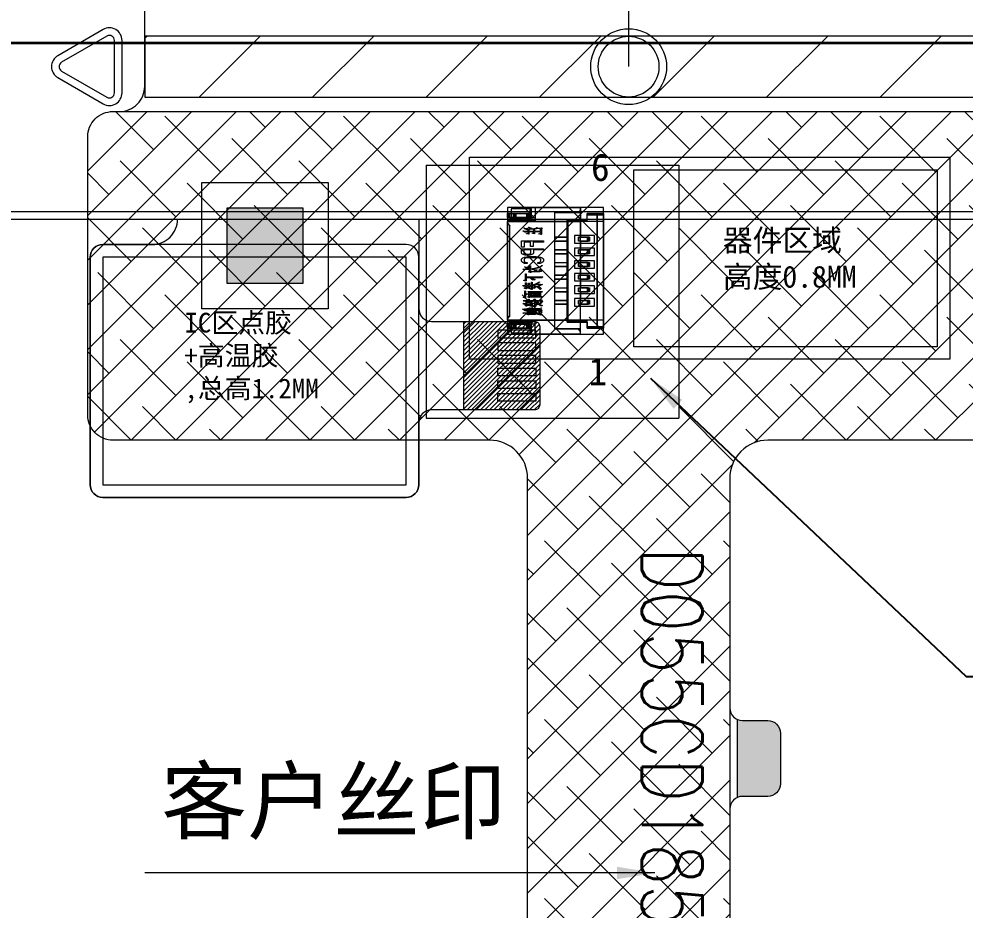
# Model space of a CAD drawing. Header units: inches. Extents: x 4091 to 6273, y -6229 to -5636.
# Drawn here: x 5805.67 to 5843.1, y -5969.12 to -5933.88 of the extents above; entities that cross this region are included whole.
import ezdxf

# ---------------------------------------------------------------- set-up
doc = ezdxf.new("R2010")
doc.units = ezdxf.units.IN
doc.header["$LTSCALE"] = 0.5
doc.header["$MEASUREMENT"] = 0
doc.layers.get('0').update_dxf_attribs({"lineweight": 0})
for name, color, linetype, lineweight in [('COVER LENS', 6, 'Continuous', 0), ('DIM', 4, 'Continuous', 0), ('FPC', 35, 'Continuous', 0), ('LCM', 2, 'Continuous', 0), ('保护膜', 5, 'Continuous', 0), ('标注', 3, 'Continuous', 13)]:
    doc.layers.add(name, color=color, linetype=linetype, lineweight=lineweight)
doc.styles.get("Standard").update_dxf_attribs({"font": ''})
doc.styles.add('txt', font='txt.shx', dxfattribs={"width": 0.8})
doc.styles.add('仿宋', font='', dxfattribs={"height": 2.5})
doc.styles.add('宋体', font='', dxfattribs={"width": 0.8, "height": 3.5})
doc.styles.add('宋体字', font='')
doc.styles.get('Standard').set_extended_font_data('SimSun')
doc.styles.get('仿宋').set_extended_font_data('FangSong_GB2312')
doc.styles.get('宋体').set_extended_font_data('SimSun')
doc.styles.get('宋体字').set_extended_font_data('SimSun')
doc.dimstyles.new('123', dxfattribs={"dimtxt": 1.5, "dimasz": 1.2, "dimexe": 0.5, "dimexo": 0.5, "dimgap": 0.8, "dimtad": 1, "dimdsep": 46, "dimtxsty": 'Standard', "dimcen": 2.5, "dimadec": 0, "dimazin": 0, "dimtp": 0.01, "dimtm": 0.01, "dimtfac": 1, "dimtofl": 0, "dimtmove": 0, "dimatfit": 3, "dimfxl": 1, "dimtolj": 1, "dimtzin": 0, "dimarcsym": 0})
doc.dimstyles.new('標注', dxfattribs={"dimscale": 0, "dimtxt": 1.8, "dimasz": 1.5, "dimexe": 0.4, "dimexo": 0.3, "dimgap": 0.35, "dimtad": 0, "dimdsep": 46, "dimtxsty": '仿宋', "dimcen": 0.6, "dimclrd": 3, "dimclre": 3, "dimclrt": 3, "dimazin": 2, "dimtfac": 1, "dimtmove": 0, "dimatfit": 3, "dimfxl": 1, "dimtolj": 1, "dimtzin": 0, "dimlwd": 9, "dimlwe": 9, "dimarcsym": 0})

# ---------------------------------------------------------------- blocks, each defined once
blk = doc.blocks.new('Q3233343')
at = {"color": 7, "linetype": 'Continuous'}
for p, q in [((246.019, -528.001), (245.379, -528.001)), ((245.379, -532.541), (245.379, -528.001)), ((245.379, -528.001), (246.019, -528.001)), ((245.379, -528.001), (245.379, -532.541)), ((246.019, -528.051), (245.379, -528.051)), ((245.379, -528.051), (246.019, -528.051)), ((245.629, -528.001), (245.629, -532.541)), ((246.019, -528.001), (246.019, -528.291)), ((246.019, -528.001), (246.019, -528.291)), ((246.279, -527.771), (246.279, -532.771)), ((246.279, -527.771), (248.279, -527.771)), ((246.279, -527.771), (246.279, -528.241)), ((248.279, -527.771), (246.279, -527.771)), ((246.279, -527.771), (246.279, -528.946)), ((246.279, -527.871), (246.379, -527.971)), ((246.379, -527.971), (246.279, -527.871)), ((246.279, -527.971), (247.299, -527.971)), ((247.299, -527.971), (246.279, -527.971)), ((247.299, -527.971), (247.299, -532.571)), ((247.299, -527.971), (247.299, -532.571)), ((248.079, -527.771), (248.079, -528.318)), ((248.279, -528.168), (248.279, -527.771)), ((248.279, -527.771), (248.279, -528.168)), ((248.279, -528.006), (249.179, -528.006)), ((249.179, -528.006), (248.279, -528.006)), ((248.329, -528.156), (248.329, -528.006)), ((248.379, -528.006), (248.379, -528.156)), ((248.404, -528.006), (248.404, -528.156)), ((248.848, -528.156), (248.848, -528.006)), ((248.879, -528.006), (248.879, -528.156)), ((248.929, -528.006), (248.929, -528.156)), ((249.079, -528.006), (249.079, -528.156)), ((249.104, -528.006), (249.104, -528.156)), ((249.179, -528.156), (249.179, -528.006)), ((249.179, -528.006), (249.179, -528.156)), ((245.379, -528.318), (248.279, -528.318)), ((246.819, -528.241), (246.019, -528.241)), ((246.019, -528.241), (246.819, -528.241)), ((246.769, -528.291), (246.019, -528.291)), ((246.019, -528.291), (246.769, -528.291)), ((249.179, -528.318), (246.279, -528.318)), ((246.769, -528.291), (246.769, -532.251)), ((246.769, -528.291), (246.769, -532.251)), ((246.819, -528.241), (246.819, -528.246)), ((246.819, -532.301), (246.819, -528.241)), ((246.819, -528.241), (246.819, -532.301)), ((249.029, -528.168), (248.079, -528.168)), ((249.129, -528.268), (248.079, -528.268)), ((248.279, -528.156), (249.179, -528.156)), ((249.179, -528.156), (248.279, -528.156)), ((248.279, -528.168), (249.029, -528.168)), ((249.179, -528.318), (249.029, -528.168)), ((249.179, -528.318), (249.029, -528.168)), ((249.079, -528.486), (249.179, -528.386)), ((249.179, -528.386), (249.079, -528.486)), ((249.179, -528.318), (249.179, -532.223)), ((249.179, -528.318), (249.179, -532.223)), ((247.801, -528.533), (247.815, -528.528)), ((247.801, -528.544), (247.801, -528.533)), ((247.815, -528.549), (247.801, -528.544)), ((247.801, -528.698), (247.829, -528.687)), ((247.801, -528.703), (247.801, -528.698)), ((247.843, -528.708), (247.801, -528.703)), ((247.815, -528.528), (247.857, -528.523)), ((247.885, -528.554), (247.815, -528.549)), ((247.815, -528.655), (247.885, -528.554)), ((247.885, -528.671), (247.815, -528.655)), ((247.815, -528.804), (247.829, -528.793)), ((247.829, -528.809), (247.815, -528.804)), ((247.829, -528.687), (247.857, -528.682)), ((247.829, -528.74), (247.857, -528.724)), ((248.052, -528.74), (247.829, -528.74)), ((247.829, -528.793), (247.885, -528.777)), ((247.885, -528.788), (247.829, -528.809)), ((247.871, -528.719), (247.843, -528.708)), ((247.857, -528.523), (247.913, -528.528)), ((247.857, -528.682), (248.318, -528.682)), ((247.857, -528.724), (248.052, -528.724)), ((247.885, -528.719), (247.871, -528.719)), ((247.899, -528.613), (247.885, -528.671)), ((247.885, -528.703), (247.885, -528.719)), ((248.052, -528.703), (247.885, -528.703)), ((247.885, -528.777), (247.969, -528.767)), ((247.955, -528.783), (247.885, -528.788)), ((247.913, -528.56), (247.899, -528.592)), ((247.899, -528.592), (248.08, -528.592)), ((248.08, -528.613), (247.899, -528.613)), ((247.913, -528.528), (247.955, -528.544)), ((247.997, -528.576), (247.913, -528.56)), ((247.955, -528.544), (248.01, -528.576)), ((248.332, -528.783), (247.955, -528.783)), ((247.969, -528.767), (248.052, -528.762)), ((248.01, -528.576), (247.997, -528.576)), ((248.024, -528.655), (248.038, -528.639)), ((248.038, -528.661), (248.024, -528.655)), ((248.038, -528.639), (248.08, -528.639)), ((248.402, -528.661), (248.038, -528.661)), ((248.052, -528.56), (248.08, -528.544)), ((248.066, -528.565), (248.052, -528.56)), ((248.052, -528.724), (248.052, -528.703)), ((248.052, -528.762), (248.052, -528.74)), ((248.08, -528.565), (248.066, -528.565)), ((248.08, -528.544), (248.318, -528.544)), ((248.08, -528.592), (248.08, -528.565)), ((248.08, -528.639), (248.08, -528.613)), ((248.094, -528.703), (248.094, -528.724)), ((248.192, -528.703), (248.094, -528.703)), ((248.094, -528.724), (248.192, -528.724)), ((248.094, -528.74), (248.094, -528.762)), ((248.192, -528.74), (248.094, -528.74)), ((248.094, -528.762), (248.192, -528.762)), ((248.122, -528.565), (248.122, -528.592)), ((248.332, -528.565), (248.122, -528.565)), ((248.122, -528.592), (248.332, -528.592)), ((248.122, -528.613), (248.122, -528.639)), ((248.332, -528.613), (248.122, -528.613)), ((248.122, -528.639), (248.332, -528.639)), ((248.192, -528.724), (248.192, -528.703)), ((248.192, -528.762), (248.192, -528.74)), ((248.22, -528.703), (248.22, -528.724)), ((248.318, -528.703), (248.22, -528.703)), ((248.22, -528.724), (248.318, -528.724)), ((248.22, -528.74), (248.22, -528.762)), ((248.318, -528.74), (248.22, -528.74)), ((248.22, -528.762), (248.318, -528.762)), ((248.276, -528.804), (248.332, -528.783)), ((248.276, -528.809), (248.276, -528.804)), ((248.29, -528.809), (248.276, -528.809)), ((248.388, -528.783), (248.29, -528.809)), ((248.318, -528.544), (248.346, -528.533)), ((248.318, -528.682), (248.332, -528.671)), ((248.318, -528.724), (248.318, -528.703)), ((248.318, -528.762), (248.318, -528.74)), ((248.332, -528.592), (248.332, -528.565)), ((248.332, -528.639), (248.332, -528.613)), ((248.332, -528.671), (248.346, -528.671)), ((248.346, -528.533), (248.36, -528.533)), ((248.346, -528.671), (248.388, -528.692)), ((248.36, -528.533), (248.402, -528.56)), ((248.402, -528.56), (248.36, -528.57)), ((248.36, -528.57), (248.36, -528.592)), ((248.36, -528.592), (248.513, -528.592)), ((248.36, -528.613), (248.36, -528.639)), ((248.569, -528.613), (248.36, -528.613)), ((248.36, -528.639), (248.402, -528.661)), ((248.388, -528.692), (248.36, -528.703)), ((248.36, -528.724), (248.43, -528.698)), ((248.36, -528.703), (248.36, -528.724)), ((248.43, -528.719), (248.36, -528.735)), ((248.36, -528.735), (248.36, -528.767)), ((248.36, -528.767), (248.374, -528.767)), ((248.374, -528.767), (248.43, -528.751)), ((248.499, -528.762), (248.388, -528.783)), ((248.43, -528.698), (248.443, -528.687)), ((248.43, -528.751), (248.43, -528.719)), ((248.443, -528.687), (248.457, -528.682)), ((248.457, -528.682), (248.499, -528.703)), ((248.499, -528.708), (248.471, -528.714)), ((248.471, -528.714), (248.471, -528.74)), ((248.471, -528.74), (248.527, -528.73)), ((248.499, -528.703), (248.499, -528.708)), ((248.583, -528.751), (248.499, -528.762)), ((248.513, -528.592), (248.541, -528.581)), ((248.527, -528.73), (248.541, -528.73)), ((248.541, -528.581), (248.569, -528.613)), ((248.541, -528.73), (248.583, -528.751)), ((249.079, -528.486), (249.079, -532.056)), ((249.079, -528.486), (249.079, -532.056)), ((245.929, -528.946), (246.359, -528.946)), ((245.929, -528.946), (245.929, -529.096)), ((245.929, -529.096), (246.359, -529.096)), ((245.979, -528.946), (245.979, -529.096)), ((246.279, -528.946), (245.979, -528.946)), ((245.979, -528.946), (245.979, -529.096)), ((245.979, -529.096), (246.279, -529.096)), ((246.009, -528.946), (246.009, -529.096)), ((246.279, -529.446), (246.279, -529.096)), ((246.359, -529.096), (246.359, -528.946)), ((247.299, -528.946), (246.819, -528.946)), ((246.819, -528.946), (247.299, -528.946)), ((247.299, -529.096), (246.819, -529.096)), ((246.819, -529.096), (247.299, -529.096)), ((247.787, -528.894), (247.815, -528.884)), ((247.815, -528.905), (247.787, -528.894)), ((247.787, -529.07), (247.801, -529.027)), ((247.801, -529.07), (247.787, -529.07)), ((247.787, -529.107), (247.815, -529.085)), ((247.815, -529.112), (247.787, -529.107)), ((247.801, -529.027), (247.843, -528.985)), ((247.815, -529.075), (247.801, -529.07)), ((247.815, -528.884), (247.857, -528.884)), ((247.885, -528.942), (247.815, -528.905)), ((247.885, -528.99), (247.815, -529.07)), ((247.815, -529.07), (247.815, -529.075)), ((247.815, -529.085), (247.871, -529.075)), ((247.843, -529.123), (247.815, -529.112)), ((247.843, -528.985), (247.899, -528.953)), ((247.871, -529.139), (247.843, -529.123)), ((247.857, -528.884), (247.885, -528.894)), ((247.871, -529.075), (248.136, -529.075)), ((247.885, -529.101), (247.871, -529.107)), ((247.871, -529.107), (247.885, -529.133)), ((247.885, -529.133), (247.871, -529.139)), ((247.885, -528.894), (247.941, -528.937)), ((247.899, -528.953), (247.885, -528.942)), ((247.927, -528.979), (247.885, -528.99)), ((248.108, -529.101), (247.885, -529.101)), ((247.969, -529.027), (247.927, -528.979)), ((247.941, -528.937), (248.052, -528.916)), ((248.052, -528.942), (247.955, -528.963)), ((247.955, -528.963), (247.983, -529)), ((248.052, -529.011), (247.969, -529.027)), ((247.983, -529), (248.052, -528.985)), ((248.052, -528.868), (248.066, -528.862)), ((248.052, -528.916), (248.052, -528.868)), ((248.052, -528.985), (248.052, -528.942)), ((248.052, -529.064), (248.052, -529.011)), ((248.094, -529.064), (248.052, -529.064)), ((248.066, -528.862), (248.136, -528.889)), ((248.066, -529.144), (248.108, -529.101)), ((248.136, -529.154), (248.066, -529.144)), ((248.136, -528.894), (248.094, -528.905)), ((248.094, -528.905), (248.094, -528.979)), ((248.094, -528.979), (248.164, -528.969)), ((248.22, -528.99), (248.094, -529.006)), ((248.094, -529.006), (248.094, -529.064)), ((248.136, -528.889), (248.136, -528.894)), ((248.136, -529.075), (248.192, -529.038)), ((248.164, -529.101), (248.136, -529.154)), ((248.164, -528.969), (248.178, -528.958)), ((248.318, -529.101), (248.164, -529.101)), ((248.178, -528.958), (248.192, -528.958)), ((248.206, -529.043), (248.178, -529.075)), ((248.178, -529.075), (248.318, -529.075)), ((248.192, -528.958), (248.22, -528.974)), ((248.192, -529.038), (248.206, -529.043)), ((248.22, -528.974), (248.22, -528.862)), ((248.22, -528.862), (248.29, -528.889)), ((248.22, -529.059), (248.22, -528.99)), ((248.248, -529.059), (248.22, -529.059)), ((248.29, -528.894), (248.248, -528.905)), ((248.248, -528.905), (248.248, -528.942)), ((248.248, -528.942), (248.318, -528.921)), ((248.402, -528.937), (248.248, -528.958)), ((248.248, -528.958), (248.248, -529.059)), ((248.248, -528.985), (248.29, -528.979)), ((248.262, -529.006), (248.248, -529)), ((248.318, -529.006), (248.262, -529.006)), ((248.276, -529.224), (248.304, -529.213)), ((248.29, -528.889), (248.29, -528.894)), ((248.29, -528.979), (248.318, -528.985)), ((248.304, -529.213), (248.318, -529.213)), ((248.318, -528.921), (248.346, -528.905)), ((248.318, -528.985), (248.346, -528.985)), ((248.374, -529.022), (248.318, -529.006)), ((248.318, -529.075), (248.318, -529.027)), ((248.318, -529.027), (248.332, -529.027)), ((248.318, -529.149), (248.318, -529.101)), ((248.346, -529.149), (248.318, -529.149)), ((248.318, -529.213), (248.374, -529.239)), ((248.332, -529.027), (248.402, -529.054)), ((248.346, -528.905), (248.36, -528.905)), ((248.346, -528.985), (248.388, -529.011)), ((248.402, -529.054), (248.346, -529.064)), ((248.346, -529.064), (248.346, -529.075)), ((248.346, -529.075), (248.485, -529.075)), ((248.346, -529.101), (248.346, -529.149)), ((248.555, -529.101), (248.346, -529.101)), ((248.36, -528.905), (248.402, -528.931)), ((248.388, -529.016), (248.374, -529.022)), ((248.388, -529.011), (248.388, -529.016)), ((248.402, -528.878), (248.416, -528.873)), ((248.402, -528.931), (248.402, -528.878)), ((248.402, -529.032), (248.402, -528.937)), ((248.43, -529.038), (248.402, -529.032)), ((248.416, -528.873), (248.471, -528.9)), ((248.471, -528.9), (248.43, -528.916)), ((248.43, -528.916), (248.43, -529.038)), ((248.443, -528.953), (248.457, -528.942)), ((248.443, -528.963), (248.443, -528.953)), ((248.457, -528.974), (248.443, -528.963)), ((248.457, -528.942), (248.485, -528.942)), ((248.541, -528.985), (248.457, -528.974)), ((248.457, -529.324), (248.457, -529.192)), ((248.457, -529.192), (248.541, -529.218)), ((248.485, -528.942), (248.513, -528.947)), ((248.485, -529.075), (248.513, -529.07)), ((248.513, -528.947), (248.527, -528.958)), ((248.513, -529.07), (248.527, -529.07)), ((248.527, -528.958), (248.555, -528.985)), ((248.527, -529.07), (248.555, -529.101)), ((248.555, -528.985), (248.541, -528.985)), ((245.929, -529.446), (246.359, -529.446)), ((245.929, -529.446), (245.929, -529.596)), ((245.979, -529.446), (245.979, -529.596)), ((246.279, -529.446), (245.979, -529.446)), ((245.979, -529.446), (245.979, -529.596)), ((246.009, -529.446), (246.009, -529.596)), ((246.359, -529.596), (246.359, -529.446)), ((247.299, -529.446), (246.819, -529.446)), ((246.819, -529.446), (247.299, -529.446)), ((247.787, -529.447), (247.815, -529.42)), ((247.801, -529.452), (247.787, -529.447)), ((247.801, -529.245), (247.815, -529.224)), ((247.815, -529.25), (247.801, -529.245)), ((248.374, -529.452), (247.801, -529.452)), ((247.815, -529.224), (248.276, -529.224)), ((247.871, -529.25), (247.815, -529.25)), ((247.815, -529.42), (247.871, -529.42)), ((247.829, -529.563), (247.857, -529.558)), ((247.885, -529.611), (247.829, -529.563)), ((247.857, -529.558), (247.871, -529.542)), ((247.871, -529.42), (247.871, -529.25)), ((247.871, -529.542), (247.885, -529.532)), ((247.885, -529.532), (247.899, -529.537)), ((247.899, -529.25), (247.899, -529.293)), ((248.29, -529.25), (247.899, -529.25)), ((247.899, -529.293), (248.29, -529.293)), ((247.899, -529.319), (247.899, -529.362)), ((248.01, -529.319), (247.899, -529.319)), ((247.899, -529.362), (248.01, -529.362)), ((247.899, -529.383), (247.899, -529.42)), ((248.29, -529.383), (247.899, -529.383)), ((247.899, -529.42), (248.29, -529.42)), ((247.899, -529.537), (247.913, -529.558)), ((247.913, -529.558), (247.955, -529.595)), ((248.01, -529.362), (248.01, -529.319)), ((248.052, -529.319), (248.052, -529.362)), ((248.15, -529.319), (248.052, -529.319)), ((248.052, -529.362), (248.15, -529.362)), ((248.08, -529.606), (248.108, -529.585)), ((248.108, -529.585), (248.108, -529.569)), ((248.108, -529.569), (248.178, -529.601)), ((248.15, -529.362), (248.15, -529.319)), ((248.192, -529.319), (248.192, -529.362)), ((248.29, -529.319), (248.192, -529.319)), ((248.192, -529.362), (248.29, -529.362)), ((248.192, -529.537), (248.206, -529.532)), ((248.192, -529.67), (248.192, -529.537)), ((248.206, -529.532), (248.276, -529.563)), ((248.276, -529.563), (248.22, -529.579)), ((248.22, -529.579), (248.22, -529.67)), ((248.29, -529.293), (248.29, -529.25)), ((248.29, -529.362), (248.29, -529.319)), ((248.29, -529.42), (248.29, -529.383)), ((248.304, -529.67), (248.304, -529.574)), ((248.304, -529.574), (248.318, -529.574)), ((248.318, -529.574), (248.388, -529.601)), ((248.374, -529.245), (248.332, -529.255)), ((248.332, -529.255), (248.332, -529.351)), ((248.332, -529.351), (248.457, -529.324)), ((248.457, -529.356), (248.332, -529.367)), ((248.332, -529.367), (248.332, -529.415)), ((248.332, -529.415), (248.374, -529.452)), ((248.374, -529.239), (248.374, -529.245)), ((248.416, -529.558), (248.43, -529.553)), ((248.416, -529.67), (248.416, -529.558)), ((248.43, -529.553), (248.513, -529.579)), ((248.457, -529.468), (248.457, -529.356)), ((248.485, -529.478), (248.457, -529.468)), ((248.513, -529.585), (248.457, -529.606)), ((248.541, -529.224), (248.485, -529.245)), ((248.485, -529.245), (248.485, -529.478)), ((248.513, -529.579), (248.513, -529.585)), ((248.541, -529.218), (248.541, -529.224)), ((246.359, -529.596), (245.929, -529.596)), ((245.929, -529.946), (246.359, -529.946)), ((245.929, -529.946), (245.929, -530.096)), ((245.979, -529.596), (246.279, -529.596)), ((245.979, -529.946), (245.979, -530.096)), ((246.279, -529.946), (245.979, -529.946)), ((245.979, -529.946), (245.979, -530.096)), ((246.009, -529.946), (246.009, -530.096)), ((246.279, -529.946), (246.279, -529.596)), ((246.359, -530.096), (246.359, -529.946)), ((247.299, -529.596), (246.819, -529.596)), ((247.299, -529.596), (246.819, -529.596)), ((247.299, -529.946), (246.819, -529.946)), ((246.819, -529.946), (247.299, -529.946)), ((247.787, -529.733), (247.829, -529.712)), ((247.871, -529.749), (247.787, -529.733)), ((247.829, -529.712), (247.941, -529.654)), ((247.885, -529.744), (247.871, -529.749)), ((247.927, -529.632), (247.885, -529.611)), ((248.024, -529.744), (247.885, -529.744)), ((247.955, -529.654), (247.899, -529.712)), ((247.899, -529.712), (248.08, -529.712)), ((247.913, -529.824), (247.969, -529.776)), ((247.913, -529.829), (247.913, -529.824)), ((247.927, -529.824), (247.913, -529.829)), ((247.969, -529.648), (247.927, -529.632)), ((247.997, -529.781), (247.927, -529.824)), ((247.941, -529.654), (247.955, -529.654)), ((247.955, -529.595), (247.983, -529.622)), ((248.052, -529.67), (247.969, -529.648)), ((247.969, -529.776), (248.024, -529.744)), ((247.983, -529.622), (248.024, -529.643)), ((248.192, -529.707), (247.997, -529.781)), ((248.024, -529.643), (248.08, -529.606)), ((248.136, -529.611), (248.052, -529.648)), ((248.052, -529.648), (248.136, -529.664)), ((248.164, -529.68), (248.052, -529.67)), ((248.08, -529.712), (248.164, -529.68)), ((248.08, -529.925), (248.094, -529.919)), ((248.094, -529.935), (248.08, -529.925)), ((248.094, -529.919), (248.136, -529.914)), ((248.15, -529.956), (248.094, -529.935)), ((248.178, -529.601), (248.136, -529.611)), ((248.136, -529.664), (248.192, -529.67)), ((248.136, -529.914), (248.178, -529.919)), ((248.22, -529.988), (248.15, -529.956)), ((248.178, -529.919), (248.206, -529.925)), ((248.192, -529.818), (248.192, -529.707)), ((248.22, -529.818), (248.192, -529.818)), ((248.206, -529.925), (248.22, -529.94)), ((248.22, -529.67), (248.304, -529.67)), ((248.22, -529.696), (248.22, -529.818)), ((248.304, -529.696), (248.22, -529.696)), ((248.22, -529.94), (248.276, -529.999)), ((248.304, -529.776), (248.304, -529.696)), ((248.346, -529.781), (248.304, -529.776)), ((248.388, -529.601), (248.346, -529.617)), ((248.346, -529.617), (248.346, -529.67)), ((248.346, -529.67), (248.416, -529.67)), ((248.346, -529.696), (248.346, -529.781)), ((248.416, -529.696), (248.346, -529.696)), ((248.416, -529.792), (248.416, -529.696)), ((248.457, -529.797), (248.416, -529.792)), ((248.43, -529.877), (248.457, -529.866)), ((248.43, -529.999), (248.43, -529.877)), ((248.457, -529.606), (248.457, -529.67)), ((248.457, -529.67), (248.513, -529.664)), ((248.457, -529.696), (248.457, -529.797)), ((248.569, -529.696), (248.457, -529.696)), ((248.457, -529.866), (248.527, -529.893)), ((248.527, -529.898), (248.457, -529.914)), ((248.457, -529.914), (248.457, -530.153)), ((248.513, -529.664), (248.527, -529.659)), ((248.527, -529.659), (248.555, -529.659)), ((248.527, -529.893), (248.527, -529.898)), ((248.555, -529.659), (248.569, -529.696)), ((245.929, -530.096), (246.359, -530.096)), ((245.979, -530.096), (246.279, -530.096)), ((246.279, -530.446), (246.279, -530.096)), ((247.299, -530.096), (246.819, -530.096)), ((246.819, -530.096), (247.299, -530.096)), ((247.773, -530.025), (247.815, -529.999)), ((247.787, -530.031), (247.773, -530.025)), ((248.43, -530.031), (247.787, -530.031)), ((247.801, -530.28), (247.843, -530.248)), ((247.815, -530.286), (247.801, -530.28)), ((247.815, -529.999), (248.234, -529.999)), ((247.843, -530.286), (247.815, -530.286)), ((247.843, -530.248), (247.899, -530.233)), ((247.857, -530.296), (247.843, -530.286)), ((247.885, -530.323), (247.857, -530.296)), ((247.913, -530.323), (247.885, -530.323)), ((247.899, -530.233), (248.234, -530.217)), ((247.941, -530.264), (247.899, -530.275)), ((247.899, -530.275), (247.899, -530.286)), ((247.899, -530.286), (247.913, -530.323)), ((248.262, -530.243), (247.941, -530.264)), ((247.997, -530.302), (248.01, -530.291)), ((248.01, -530.307), (247.997, -530.302)), ((248.01, -530.291), (248.052, -530.28)), ((248.052, -530.312), (248.01, -530.307)), ((248.052, -530.28), (248.08, -530.28)), ((248.164, -530.333), (248.052, -530.312)), ((248.08, -530.28), (248.108, -530.291)), ((248.094, -530.349), (248.262, -530.323)), ((248.108, -530.291), (248.178, -530.323)), ((248.178, -530.333), (248.164, -530.333)), ((248.178, -530.323), (248.178, -530.333)), ((248.234, -529.999), (248.22, -529.988)), ((248.234, -530.217), (248.248, -530.206)), ((248.248, -530.206), (248.262, -530.201)), ((248.262, -530.201), (248.346, -530.233)), ((248.262, -530.323), (248.262, -530.243)), ((248.276, -529.999), (248.43, -529.999)), ((248.346, -530.233), (248.304, -530.243)), ((248.304, -530.243), (248.304, -530.323)), ((248.304, -530.323), (248.485, -530.307)), ((248.43, -530.148), (248.43, -530.031)), ((248.457, -530.153), (248.43, -530.148)), ((248.485, -530.307), (248.513, -530.302)), ((248.513, -530.302), (248.513, -530.296)), ((248.513, -530.296), (248.569, -530.339)), ((245.929, -530.446), (246.359, -530.446)), ((245.929, -530.446), (245.929, -530.596)), ((246.359, -530.596), (245.929, -530.596)), ((245.979, -530.446), (245.979, -530.596)), ((246.279, -530.446), (245.979, -530.446)), ((245.979, -530.446), (245.979, -530.596)), ((245.979, -530.596), (246.279, -530.596)), ((246.009, -530.446), (246.009, -530.596)), ((246.279, -530.946), (246.279, -530.596)), ((246.359, -530.596), (246.359, -530.446)), ((247.299, -530.446), (246.819, -530.446)), ((246.819, -530.446), (247.299, -530.446)), ((247.299, -530.596), (246.819, -530.596)), ((247.299, -530.596), (246.819, -530.596)), ((247.745, -530.657), (247.764, -530.622)), ((247.745, -530.719), (247.745, -530.657)), ((247.764, -530.622), (247.801, -530.594)), ((247.801, -530.472), (247.885, -530.413)), ((247.801, -530.477), (247.801, -530.472)), ((247.815, -530.477), (247.801, -530.477)), ((247.801, -530.594), (247.876, -530.566)), ((247.899, -530.434), (247.815, -530.477)), ((247.876, -530.629), (247.857, -530.657)), ((247.857, -530.657), (247.857, -530.719)), ((247.876, -530.566), (247.97, -530.559)), ((247.914, -530.608), (247.876, -530.629)), ((247.885, -530.413), (247.983, -530.376)), ((247.997, -530.397), (247.899, -530.434)), ((247.97, -530.601), (247.914, -530.608)), ((247.97, -530.559), (247.97, -530.601)), ((247.983, -530.376), (248.094, -530.349)), ((248.108, -530.371), (247.997, -530.397)), ((248.262, -530.355), (248.108, -530.371)), ((248.262, -530.466), (248.262, -530.355)), ((248.304, -530.472), (248.262, -530.466)), ((248.569, -530.339), (248.304, -530.355)), ((248.304, -530.355), (248.304, -530.472)), ((248.332, -530.387), (248.346, -530.376)), ((248.332, -530.402), (248.332, -530.387)), ((248.499, -530.434), (248.332, -530.402)), ((248.346, -530.376), (248.416, -530.376)), ((248.4, -530.601), (248.4, -530.559)), ((248.4, -530.559), (248.494, -530.566)), ((248.457, -530.608), (248.4, -530.601)), ((248.416, -530.376), (248.443, -530.392)), ((248.443, -530.392), (248.499, -530.429)), ((248.494, -530.629), (248.457, -530.608)), ((248.494, -530.566), (248.569, -530.594)), ((248.513, -530.657), (248.494, -530.629)), ((248.499, -530.429), (248.499, -530.434)), ((248.513, -530.719), (248.513, -530.657)), ((248.569, -530.594), (248.606, -530.622)), ((248.606, -530.622), (248.625, -530.657)), ((248.625, -530.657), (248.625, -530.719)), ((245.929, -530.946), (246.359, -530.946)), ((245.929, -530.946), (245.929, -531.096)), ((245.979, -530.946), (245.979, -531.096)), ((246.279, -530.946), (245.979, -530.946)), ((245.979, -530.946), (245.979, -531.096)), ((246.009, -530.946), (246.009, -531.096)), ((246.359, -531.096), (246.359, -530.946)), ((247.299, -530.946), (246.819, -530.946)), ((246.819, -530.946), (247.299, -530.946)), ((247.764, -530.754), (247.745, -530.719)), ((247.801, -530.782), (247.764, -530.754)), ((247.876, -530.81), (247.801, -530.782)), ((247.857, -530.719), (247.876, -530.747)), ((247.876, -530.747), (247.914, -530.768)), ((247.951, -530.824), (247.876, -530.81)), ((247.914, -530.768), (247.97, -530.782)), ((248.045, -530.831), (247.951, -530.824)), ((247.97, -530.782), (248.045, -530.789)), ((248.045, -530.789), (248.326, -530.789)), ((248.326, -530.831), (248.045, -530.831)), ((248.138, -530.977), (248.157, -530.943)), ((248.138, -531.103), (248.138, -530.977)), ((248.157, -530.943), (248.213, -530.915)), ((248.213, -530.915), (248.288, -530.894)), ((248.269, -530.949), (248.251, -530.97)), ((248.251, -530.97), (248.251, -531.103)), ((248.307, -530.936), (248.269, -530.949)), ((248.288, -530.894), (248.344, -530.887)), ((248.363, -530.929), (248.307, -530.936)), ((248.326, -530.789), (248.4, -530.782)), ((248.419, -530.824), (248.326, -530.831)), ((248.344, -530.887), (248.419, -530.887)), ((248.419, -530.929), (248.363, -530.929)), ((248.4, -530.782), (248.457, -530.768)), ((248.494, -530.81), (248.419, -530.824)), ((248.419, -530.887), (248.475, -530.894)), ((248.475, -530.936), (248.419, -530.929)), ((248.457, -530.768), (248.494, -530.747)), ((248.475, -530.894), (248.55, -530.915)), ((248.513, -530.949), (248.475, -530.936)), ((248.494, -530.747), (248.513, -530.719)), ((248.569, -530.782), (248.494, -530.81)), ((248.531, -530.97), (248.513, -530.949)), ((248.531, -531.103), (248.531, -530.97)), ((248.55, -530.915), (248.606, -530.943)), ((248.606, -530.754), (248.569, -530.782)), ((248.625, -530.719), (248.606, -530.754)), ((248.606, -530.943), (248.625, -530.977)), ((248.625, -530.977), (248.625, -531.145)), ((245.929, -531.096), (246.359, -531.096)), ((245.929, -531.446), (246.359, -531.446)), ((245.929, -531.446), (245.929, -531.596)), ((245.979, -531.096), (246.279, -531.096)), ((245.979, -531.446), (245.979, -531.596)), ((246.279, -531.446), (245.979, -531.446)), ((245.979, -531.446), (245.979, -531.596)), ((246.009, -531.446), (246.009, -531.596)), ((246.279, -531.446), (246.279, -531.096)), ((246.359, -531.596), (246.359, -531.446)), ((247.299, -531.096), (246.819, -531.096)), ((246.819, -531.096), (247.299, -531.096)), ((247.299, -531.446), (246.819, -531.446)), ((246.819, -531.446), (247.299, -531.446)), ((247.745, -531.145), (247.745, -531.103)), ((247.745, -531.103), (248.138, -531.103)), ((248.625, -531.145), (247.745, -531.145)), ((247.745, -531.451), (247.745, -531.41)), ((247.745, -531.41), (248.157, -531.41)), ((248.625, -531.451), (247.745, -531.451)), ((248.157, -531.41), (248.157, -531.228)), ((248.157, -531.228), (248.269, -531.228)), ((248.251, -531.103), (248.531, -531.103)), ((248.269, -531.228), (248.269, -531.41)), ((248.269, -531.41), (248.513, -531.41)), ((248.513, -531.2), (248.625, -531.2)), ((248.513, -531.41), (248.513, -531.2)), ((248.625, -531.2), (248.625, -531.451)), ((245.929, -531.596), (246.359, -531.596)), ((245.979, -531.596), (246.279, -531.596)), ((246.279, -532.771), (246.279, -531.596)), ((247.299, -531.596), (246.819, -531.596)), ((246.819, -531.596), (247.299, -531.596)), ((247.829, -531.706), (247.843, -531.706)), ((247.829, -531.919), (247.829, -531.706)), ((247.843, -531.706), (247.927, -531.733)), ((247.927, -531.738), (247.871, -531.754)), ((247.871, -531.754), (247.871, -531.807)), ((247.871, -531.807), (248.108, -531.807)), ((248.108, -531.834), (247.871, -531.834)), ((247.871, -531.834), (247.871, -531.924)), ((247.927, -531.733), (247.927, -531.738)), ((248.108, -531.727), (248.192, -531.754)), ((248.108, -531.807), (248.108, -531.727)), ((248.108, -531.892), (248.108, -531.834)), ((248.192, -531.754), (248.136, -531.77)), ((248.136, -531.77), (248.136, -531.807)), ((248.136, -531.807), (248.332, -531.807)), ((248.332, -531.834), (248.136, -531.834)), ((248.136, -531.834), (248.136, -531.903)), ((248.332, -531.717), (248.346, -531.717)), ((248.332, -531.807), (248.332, -531.717)), ((248.332, -531.897), (248.332, -531.834)), ((248.346, -531.717), (248.416, -531.738)), ((248.416, -531.743), (248.36, -531.765)), ((248.36, -531.765), (248.36, -531.897)), ((248.374, -531.823), (248.43, -531.802)), ((248.402, -531.834), (248.374, -531.823)), ((248.443, -531.834), (248.402, -531.834)), ((248.416, -531.738), (248.416, -531.743)), ((248.43, -531.802), (248.471, -531.802)), ((248.499, -531.839), (248.443, -531.834)), ((248.471, -531.802), (248.513, -531.818)), ((248.513, -531.818), (248.555, -531.844)), ((247.787, -531.951), (247.801, -531.94)), ((247.801, -531.961), (247.787, -531.951)), ((247.801, -531.94), (247.815, -531.935)), ((247.829, -531.966), (247.801, -531.961)), ((247.815, -531.935), (247.843, -531.929)), ((247.871, -531.924), (247.829, -531.919)), ((247.913, -531.961), (247.829, -531.966)), ((247.843, -531.929), (247.969, -531.94)), ((247.969, -531.961), (247.913, -531.961)), ((247.969, -531.94), (248.024, -531.935)), ((247.997, -531.966), (247.969, -531.961)), ((248.01, -531.982), (247.997, -531.966)), ((248.01, -531.988), (248.01, -531.982)), ((248.024, -531.988), (248.01, -531.988)), ((248.024, -531.935), (248.122, -531.924)), ((248.038, -531.961), (248.024, -531.961)), ((248.024, -531.961), (248.024, -531.988)), ((248.402, -531.903), (248.038, -531.961)), ((248.136, -531.903), (248.108, -531.892)), ((248.122, -531.924), (248.346, -531.903)), ((248.192, -531.956), (248.206, -531.951)), ((248.192, -531.961), (248.192, -531.956)), ((248.304, -531.982), (248.192, -531.961)), ((248.206, -531.951), (248.22, -531.94)), ((248.22, -531.94), (248.262, -531.94)), ((248.262, -531.94), (248.29, -531.945)), ((248.29, -531.945), (248.346, -531.988)), ((248.332, -531.993), (248.304, -531.982)), ((248.346, -531.903), (248.332, -531.897)), ((248.346, -531.993), (248.332, -531.993)), ((248.346, -531.982), (248.346, -531.993)), ((248.36, -531.897), (248.402, -531.897)), ((248.374, -531.924), (248.43, -531.919)), ((248.374, -531.935), (248.374, -531.924)), ((248.388, -531.94), (248.374, -531.935)), ((248.499, -531.961), (248.388, -531.94)), ((248.402, -531.897), (248.402, -531.903)), ((248.43, -531.919), (248.457, -531.913)), ((248.457, -531.913), (248.471, -531.919)), ((248.471, -531.919), (248.527, -531.961)), ((248.541, -531.85), (248.499, -531.839)), ((248.513, -531.966), (248.499, -531.961)), ((248.527, -531.961), (248.513, -531.966)), ((248.555, -531.85), (248.541, -531.85)), ((248.555, -531.844), (248.555, -531.85)), ((249.179, -532.156), (249.079, -532.056)), ((249.179, -532.156), (249.079, -532.056)), ((245.379, -532.223), (248.279, -532.223)), ((245.379, -532.491), (246.019, -532.491)), ((246.019, -532.491), (245.379, -532.491)), ((246.019, -532.541), (245.379, -532.541)), ((245.379, -532.541), (246.019, -532.541)), ((246.019, -532.251), (246.769, -532.251)), ((246.019, -532.251), (246.019, -532.541)), ((246.019, -532.251), (246.019, -532.541)), ((246.769, -532.251), (246.019, -532.251)), ((246.019, -532.301), (246.819, -532.301)), ((246.819, -532.301), (246.019, -532.301)), ((249.179, -532.223), (246.279, -532.223)), ((246.279, -532.301), (246.279, -532.771)), ((246.379, -532.571), (246.279, -532.671)), ((247.299, -532.571), (246.279, -532.571)), ((246.379, -532.571), (246.279, -532.671)), ((246.279, -532.571), (247.299, -532.571)), ((246.819, -532.296), (246.819, -532.301)), ((248.079, -532.771), (248.079, -532.223)), ((249.129, -532.273), (248.079, -532.273)), ((249.029, -532.373), (248.079, -532.373)), ((248.279, -532.373), (249.029, -532.373)), ((248.279, -532.373), (248.279, -532.771)), ((248.279, -532.373), (248.279, -532.771)), ((248.279, -532.386), (249.179, -532.386)), ((249.179, -532.386), (248.279, -532.386)), ((248.279, -532.536), (249.179, -532.536)), ((249.179, -532.536), (248.279, -532.536)), ((248.329, -532.536), (248.329, -532.386)), ((248.379, -532.386), (248.379, -532.536)), ((248.404, -532.386), (248.404, -532.536)), ((248.848, -532.536), (248.848, -532.386)), ((248.879, -532.386), (248.879, -532.536)), ((248.929, -532.386), (248.929, -532.536)), ((249.029, -532.373), (249.179, -532.223)), ((249.029, -532.373), (249.179, -532.223)), ((249.079, -532.386), (249.079, -532.536)), ((249.104, -532.386), (249.104, -532.536)), ((249.179, -532.536), (249.179, -532.386)), ((249.179, -532.386), (249.179, -532.536)), ((246.279, -532.771), (248.279, -532.771)), ((248.279, -532.771), (246.279, -532.771))]:
    blk.add_line(p, q, dxfattribs=at)
at = {"color": 4, "linetype": 'Continuous'}
for p, q in [((246.279, -528.871), (245.729, -528.871)), ((245.729, -529.171), (246.279, -529.171)), ((246.279, -529.371), (245.729, -529.371)), ((245.729, -529.671), (246.279, -529.671)), ((246.279, -529.871), (245.729, -529.871)), ((245.729, -530.171), (246.279, -530.171)), ((246.279, -530.371), (245.729, -530.371)), ((245.729, -530.671), (246.279, -530.671)), ((246.279, -530.871), (245.729, -530.871)), ((245.729, -531.171), (246.279, -531.171)), ((246.279, -531.371), (245.729, -531.371)), ((245.729, -531.671), (246.279, -531.671))]:
    blk.add_line(p, q, dxfattribs=at)
at = {"color": 7, "linetype": 'Continuous'}
blk.add_arc((246.769, -532.301), 0.05, 5.5468, 89.9999, dxfattribs=at)
at = {"color": 7, "linetype": 'Continuous', "extrusion": (0, 0, -1)}
for centre, major_axis, start_param, end_param in [((246.769, -528.241), (0.0354, 0.0354), 0.785398, 2.356194), ((246.769, -528.241), (0.0354, -0.0354), -0.688061, 0.785398), ((246.769, -532.301), (0.0354, -0.0354), 3.926991, 5.497787)]:
    blk.add_ellipse(centre, major_axis=major_axis, ratio=1, start_param=start_param, end_param=end_param, dxfattribs=at)
at = {"layer": 'DIM', "color": 6}
for points in [[(249.029, -528.221), (249.029, -527.821), (248.229, -527.821), (248.229, -528.221)], [(246.529, -529.171), (246.529, -528.871), (245.729, -528.871), (245.729, -529.171)], [(246.529, -529.671), (246.529, -529.371), (245.729, -529.371), (245.729, -529.671)], [(246.529, -530.171), (246.529, -529.871), (245.729, -529.871), (245.729, -530.171)], [(246.529, -530.671), (246.529, -530.371), (245.729, -530.371), (245.729, -530.671)], [(246.529, -531.171), (246.529, -530.871), (245.729, -530.871), (245.729, -531.171)], [(246.529, -531.671), (246.529, -531.371), (245.729, -531.371), (245.729, -531.671)], [(249.029, -532.721), (249.029, -532.321), (248.229, -532.321), (248.229, -532.721)]]:
    blk.add_lwpolyline(points, close=True, dxfattribs=at)

msp = doc.modelspace()

# ---------------------------------------------------------------- hatches: boundary and pattern name
at = {"layer": 'FPC', "linetype": 'Continuous'}
h = msp.add_hatch(dxfattribs=at)
h.set_pattern_fill('ANSI31', color=256)
h.set_pattern_definition([(45, (2058.19088, -2504.53371), (-0.0883883476, 0.0883883476), [])])
h.paths.add_polyline_path([(5826.2725, -5946.0383, 0.4142136), (5826.0725, -5945.8383), (5823.2725, -5945.8383), (5823.2725, -5949.3383), (5826.0725, -5949.3383, 0.4142136), (5826.2725, -5949.1383)])
at = {"layer": 'LCM'}
h = msp.add_hatch(dxfattribs=at)
h.set_pattern_fill('ANSI31', color=256)
h.set_pattern_definition([(45, (-2347.6354, -4838.7592), (-2.245064, 2.245064), [])])
h.paths.add_polyline_path([(5848.4547, -5934.5513), (5810.6494, -5934.5513), (5810.6494, -5936.9713), (5848.4547, -5936.9713)])
h = msp.add_hatch(dxfattribs=at)
h.set_pattern_fill('ANSI38', color=256, scale=10, style=0)
h.set_pattern_definition([(45, (2149.0691, -1833.4077), (-0.88388348, 0.88388348), []), (135, (2149.0691, -1833.4077), (-2.65165043, 0.88388348), [3.125, -1.875])])
edge = h.paths.add_edge_path()
edge.add_line((5846.4371, -5944.0881), (5851.1029, -5944.0881))
edge.add_line((5851.1029, -5944.0881), (5851.1029, -5949.5375))
edge.add_arc((5850.1029, -5949.5375), 1, -90, 0, ccw=False)
edge.add_line((5850.1029, -5950.5375), (5835.2929, -5950.5375))
edge.add_arc((5835.2929, -5952.0375), 1.5, 90, 180)
edge.add_line((5833.7929, -5952.0375), (5833.7929, -5999.2613))
edge.add_line((5833.7929, -5999.2613), (5825.7929, -5999.2613))
edge.add_line((5825.7929, -5999.2613), (5825.7929, -5952.0375))
edge.add_arc((5824.2929, -5952.0375), 1.5, 0, 90)
edge.add_line((5824.2929, -5950.5375), (5809.3929, -5950.5375))
edge.add_arc((5809.3929, -5949.5375), 1, 180, 270, ccw=False)
edge.add_line((5808.3929, -5949.5375), (5808.3929, -5938.5375))
edge.add_arc((5809.3929, -5938.5375), 1, 90, 180, ccw=False)
edge.add_line((5809.3929, -5937.5375), (5846.4371, -5937.5375))
edge.add_line((5846.4371, -5937.5375), (5846.4371, -5944.0881))
h = msp.add_hatch(color=256, dxfattribs=at)
h.set_gradient(color1=(255, 127, 0), color2=(255, 140, 26), one_color=1, tint=0.55)
h.paths.add_polyline_path([(5816.9066, -5944.343), (5813.9066, -5944.343), (5813.9066, -5941.343), (5816.9066, -5941.343)])
h = msp.add_hatch(color=256, dxfattribs=at)
h.set_gradient(color1=(255, 127, 0), color2=(250, 125, 0), one_color=1, tint=0.49)
edge = h.paths.add_edge_path()
edge.add_spline(control_points=[(5835.7929, -5964.1235), (5835.7927, -5964.1398), (5835.7917, -5964.1561), (5835.7901, -5964.1723)], knot_values=[0.9375, 0.9375, 0.9375, 0.9375, 1, 1, 1, 1], degree=3, periodic=0)
edge.add_spline(control_points=[(5835.7901, -5964.1723), (5835.7867, -5964.2048), (5835.7805, -5964.2372), (5835.7711, -5964.2686)], knot_values=[0.8125, 0.8125, 0.8125, 0.8125, 0.9375, 0.9375, 0.9375, 0.9375], degree=3, periodic=0)
edge.add_spline(control_points=[(5835.7711, -5964.2686), (5835.7665, -5964.2843), (5835.7583, -5964.3075), (5835.7485, -5964.3299), (5835.745, -5964.3373)], knot_values=[0.71875, 0.71875, 0.71875, 0.71875, 0.78125, 0.8125, 0.8125, 0.8125, 0.8125], degree=3, periodic=0)
edge.add_spline(control_points=[(5835.745, -5964.3373), (5835.738, -5964.3521), (5835.7303, -5964.3666), (5835.7219, -5964.3806)], knot_values=[0.65625, 0.65625, 0.65625, 0.65625, 0.71875, 0.71875, 0.71875, 0.71875], degree=3, periodic=0)
edge.add_spline(control_points=[(5835.7219, -5964.3806), (5835.7177, -5964.3876), (5835.7133, -5964.3945), (5835.7087, -5964.4013)], knot_values=[0.625, 0.625, 0.625, 0.625, 0.65625, 0.65625, 0.65625, 0.65625], degree=3, periodic=0)
edge.add_spline(control_points=[(5835.7087, -5964.4013), (5835.6905, -5964.4285), (5835.6278, -5964.5047), (5835.4895, -5964.5979), (5835.3579, -5964.6226), (5835.2929, -5964.6235)], knot_values=[0, 0, 0, 0, 0.125, 0.375, 0.625, 0.625, 0.625, 0.625], degree=3, periodic=0)
edge.add_line((5835.2929, -5964.6235), (5834.2929, -5964.6235))
edge.add_spline(control_points=[(5834.2929, -5964.6235), (5834.2279, -5964.6244), (5834.159, -5964.6374), (5834.0958, -5964.664), (5834.0929, -5964.6652)], knot_values=[0.7380576, 0.7380576, 0.7380576, 0.7380576, 0.9880576, 1, 1, 1, 1], degree=3, periodic=0)
edge.add_line((5834.0929, -5964.6652), (5834.0929, -5961.5818))
edge.add_spline(control_points=[(5834.0929, -5961.5818), (5834.0958, -5961.5831), (5834.159, -5961.6097), (5834.2279, -5961.6226), (5834.2929, -5961.6235)], knot_values=[0, 0, 0, 0, 0.0119621, 0.2619621, 0.2619621, 0.2619621, 0.2619621], degree=3, periodic=0)
edge.add_line((5834.2929, -5961.6235), (5835.2929, -5961.6235))
edge.add_spline(control_points=[(5835.2929, -5961.6235), (5835.3579, -5961.6244), (5835.4401, -5961.6399), (5835.5142, -5961.6748), (5835.5286, -5961.6825)], knot_values=[0.6875, 0.6875, 0.6875, 0.6875, 0.9375, 1, 1, 1, 1], degree=3, periodic=0)
edge.add_spline(control_points=[(5835.5286, -5961.6825), (5835.5431, -5961.6902), (5835.5571, -5961.6986), (5835.5707, -5961.7077)], knot_values=[0.625, 0.625, 0.625, 0.625, 0.6875, 0.6875, 0.6875, 0.6875], degree=3, periodic=0)
edge.add_spline(control_points=[(5835.5707, -5961.7077), (5835.5979, -5961.7259), (5835.6741, -5961.7886), (5835.7673, -5961.927), (5835.792, -5962.0585), (5835.7929, -5962.1235)], knot_values=[0, 0, 0, 0, 0.125, 0.375, 0.625, 0.625, 0.625, 0.625], degree=3, periodic=0)
edge.add_line((5835.7929, -5962.1235), (5835.7929, -5964.1235))

# ---------------------------------------------------------------- linework, layer by layer
at = {"color": 2}
for p, q in [((5821.7826, -5939.6629), (5831.7826, -5939.6629)), ((5821.7826, -5939.6629), (5821.7826, -5949.6629)), ((5831.7826, -5939.6629), (5831.7826, -5949.6629)), ((5821.7826, -5949.6629), (5831.7826, -5949.6629))]:
    msp.add_line(p, q, dxfattribs=at)
at = {"layer": 'COVER LENS', "lineweight": 0}
for points in [[(5794.7909, -5796.6961), (5794.7909, -5939.8961, 0.4142136), (5796.6909, -5941.7961), (5862.8909, -5941.7961, 0.4142136), (5864.7909, -5939.8961), (5864.7909, -5796.6961, 0.4142136), (5862.8909, -5794.7961), (5796.6909, -5794.7961, 0.4142136)], [(5807.21, -5935.3306, 0.5773503), (5807.21, -5936.1966), (5809.0009, -5937.2306, 0.5773503), (5809.7509, -5936.7976), (5809.7509, -5934.7297, 0.5773503), (5809.0009, -5934.2966)], [(5809.4509, -5934.7297, 0.5773503), (5809.1509, -5934.5564), (5807.36, -5935.5904, 0.5773503), (5807.36, -5935.9368), (5809.1509, -5936.9708, 0.5773503), (5809.4509, -5936.7976)]]:
    msp.add_lwpolyline(points, format="xyb", close=True, dxfattribs=at)
for radius in [1.5, 1.2]:
    msp.add_circle((5829.7909, -5935.7636), radius, dxfattribs=at)
at = {"layer": 'FPC', "linetype": 'Continuous'}
msp.add_lwpolyline([(5821.4909, -5941.7961), (5821.4909, -5945.3383, 0.4142136), (5821.9909, -5945.8383), (5826.0725, -5945.8383, -0.4142136), (5826.2725, -5946.0383), (5826.2725, -5949.1383, -0.4142136), (5826.0725, -5949.3383), (5821.9909, -5949.3383, 0.4142136), (5821.4909, -5949.8383), (5821.4909, -5952.2961, -0.4142136), (5820.9909, -5952.7961), (5808.9909, -5952.7961, -0.4142136), (5808.4909, -5952.2961), (5808.4909, -5943.2961, -0.4142136), (5808.9909, -5942.7961), (5810.9482, -5942.7961, 0.4142136), (5811.9482, -5941.7961)], format="xyb", dxfattribs=at)
at = {"layer": 'FPC', "color": 0, "linetype": 'Continuous'}
msp.add_lwpolyline([(5820.9909, -5952.7961, 0.4142136), (5821.4909, -5952.2961), (5821.4909, -5943.2961, 0.4142136), (5820.9909, -5942.7961), (5808.9909, -5942.7961, 0.4142136), (5808.4909, -5943.2961), (5808.4909, -5952.2961, 0.4142136), (5808.9909, -5952.7961)], format="xyb", close=True, dxfattribs=at)
msp.add_lwpolyline([(5820.9909, -5952.2961), (5820.9909, -5943.2961), (5808.9909, -5943.2961), (5808.9909, -5952.2961)], close=True, dxfattribs=at)
at = {"layer": 'FPC', "linetype": 'Continuous'}
msp.add_lwpolyline([(5823.2725, -5949.3383), (5823.2725, -5945.8383)], dxfattribs=at)
at = {"layer": 'FPC', "linetype": 'ByBlock', "flags": 128}
for points in [[(5826.1225, -5946.1883), (5824.6225, -5946.1883), (5824.6225, -5946.4883), (5826.1225, -5946.4883)], [(5826.1225, -5946.1883), (5824.6225, -5946.1883), (5824.6225, -5946.4883), (5826.1225, -5946.4883)], [(5826.1225, -5946.6883), (5824.6225, -5946.6883), (5824.6225, -5946.9883), (5826.1225, -5946.9883)], [(5826.1225, -5946.6883), (5824.6225, -5946.6883), (5824.6225, -5946.9883), (5826.1225, -5946.9883)], [(5826.1225, -5947.1883), (5824.6225, -5947.1883), (5824.6225, -5947.4883), (5826.1225, -5947.4883)], [(5826.1225, -5947.1883), (5824.6225, -5947.1883), (5824.6225, -5947.4883), (5826.1225, -5947.4883)], [(5826.1225, -5947.6883), (5826.1225, -5947.9883), (5824.6225, -5947.9883), (5824.6225, -5947.6883)], [(5826.1225, -5947.6883), (5826.1225, -5947.9883), (5824.6225, -5947.9883), (5824.6225, -5947.6883)], [(5826.1225, -5948.1883), (5826.1225, -5948.4883), (5824.6225, -5948.4883), (5824.6225, -5948.1883)], [(5826.1225, -5948.1883), (5826.1225, -5948.4883), (5824.6225, -5948.4883), (5824.6225, -5948.1883)], [(5826.1225, -5948.9883), (5824.6225, -5948.9883), (5824.6225, -5948.6883), (5826.1225, -5948.6883)], [(5826.1225, -5948.9883), (5824.6225, -5948.9883), (5824.6225, -5948.6883), (5826.1225, -5948.6883)]]:
    msp.add_lwpolyline(points, close=True, dxfattribs=at)
at = {"layer": 'LCM'}
for p, q in [((5829.7909, -5803.0624), (5829.7909, -5935.7635)), ((5804.3854, -5934.8513), (5855.1964, -5934.8513))]:
    msp.add_line(p, q, dxfattribs=at)
for points in [[(5797.6829, -5934.8013), (5861.8989, -5934.8013), (5861.8989, -5804.3193), (5797.6829, -5804.3193)], [(5848.4547, -5934.5513), (5810.6494, -5934.5513), (5810.6494, -5936.9713), (5848.4547, -5936.9713)], [(5842.4929, -5939.3375), (5842.4929, -5947.3375), (5823.4929, -5947.3375), (5823.4929, -5939.3375)], [(5829.9929, -5946.8375), (5829.9929, -5939.8375), (5841.9929, -5939.8375), (5841.9929, -5946.8375)], [(5817.9066, -5945.343), (5812.9066, -5945.343), (5812.9066, -5940.343), (5817.9066, -5940.343)], [(5816.9066, -5944.343), (5813.9066, -5944.343), (5813.9066, -5941.343), (5816.9066, -5941.343)], [(5824.9929, -5946.3375), (5828.7929, -5946.3375), (5828.7929, -5941.3375), (5824.9929, -5941.3375)], [(5827.8129, -5942.5125), (5828.2429, -5942.5125), (5828.2429, -5942.6625), (5827.8129, -5942.6625)], [(5827.8129, -5943.0125), (5828.2429, -5943.0125), (5828.2429, -5943.1625), (5827.8129, -5943.1625)], [(5827.8129, -5943.5125), (5828.2429, -5943.5125), (5828.2429, -5943.6625), (5827.8129, -5943.6625)], [(5827.8129, -5944.0125), (5828.2429, -5944.0125), (5828.2429, -5944.1625), (5827.8129, -5944.1625)], [(5827.8129, -5944.5125), (5828.2429, -5944.5125), (5828.2429, -5944.6625), (5827.8129, -5944.6625)], [(5827.8129, -5945.0125), (5828.2429, -5945.0125), (5828.2429, -5945.1625), (5827.8129, -5945.1625)]]:
    msp.add_lwpolyline(points, close=True, dxfattribs=at)
for points in [[(5825.7929, -5980.8304), (5825.7929, -5952.0375, 0.4142136), (5824.2929, -5950.5375), (5809.3929, -5950.5375, -0.4142136), (5808.3929, -5949.5375), (5808.3929, -5938.5375, -0.4142136), (5809.3929, -5937.5375), (5809.6494, -5937.5375, 0.4142136), (5810.6494, -5936.5375), (5810.6494, -5933.2101)], [(5848.4547, -5933.2101), (5848.4547, -5935.7721, -0.2443869), (5848.2419, -5936.1813), (5846.8498, -5937.1586, 0.2443869), (5846.6371, -5937.5678), (5846.6371, -5939.6575, 0.4142136), (5847.6371, -5940.6575), (5850.1029, -5940.6575, -0.4142136), (5851.1029, -5941.6575), (5851.1029, -5949.5375, -0.4142136), (5850.1029, -5950.5375), (5835.2929, -5950.5375, 0.4142136), (5833.7929, -5952.0375), (5833.7929, -5961.1235, 0.4142136), (5834.2929, -5961.6235), (5835.2929, -5961.6235, -0.4142136), (5835.7929, -5962.1235), (5835.7929, -5964.1235, -0.4142136), (5835.2929, -5964.6235), (5834.2929, -5964.6235, 0.4142136), (5833.7929, -5965.1235), (5833.7929, -5999.2613, 0.4142136), (5834.2929, -5999.7613), (5834.5429, -5999.7613)]]:
    msp.add_lwpolyline(points, format="xyb", dxfattribs=at)
msp.add_lwpolyline([(5846.4371, -5944.0881), (5851.1029, -5944.0881), (5851.1029, -5949.5375, -0.4142136), (5850.1029, -5950.5375), (5835.2929, -5950.5375, 0.4142136), (5833.7929, -5952.0375), (5833.7929, -5999.2613), (5825.7929, -5999.2613), (5825.7929, -5952.0375, 0.4142136), (5824.2929, -5950.5375), (5809.3929, -5950.5375, -0.4142136), (5808.3929, -5949.5375), (5808.3929, -5938.5375, -0.4142136), (5809.3929, -5937.5375), (5846.4371, -5937.5375)], format="xyb", close=True, dxfattribs=at)
for points in [[(5825.8929, -5941.735), (5825.8929, -5941.3375)], [(5826.0929, -5941.3375), (5826.0929, -5941.885)], [(5827.8929, -5942.5125), (5827.8929, -5941.3375)], [(5825.8929, -5941.5725), (5824.9929, -5941.5725)], [(5824.9929, -5941.7225), (5825.8929, -5941.7225)], [(5827.8929, -5941.885), (5824.9929, -5941.885), (5825.1429, -5941.735), (5826.0929, -5941.735)], [(5825.0429, -5941.835), (5826.0929, -5941.835)], [(5825.0679, -5941.7225), (5825.0679, -5941.5725)], [(5825.2429, -5941.7225), (5825.2429, -5941.5725)], [(5825.2929, -5941.7225), (5825.2929, -5941.5725)], [(5825.3238, -5941.5725), (5825.3238, -5941.7225)], [(5825.7675, -5941.7225), (5825.7675, -5941.5725)], [(5825.7929, -5941.5725), (5825.7929, -5941.7225)], [(5825.8429, -5941.5725), (5825.8429, -5941.7225)], [(5827.8929, -5941.8075), (5828.1529, -5941.8075), (5828.1529, -5941.5675), (5828.7929, -5941.5675)], [(5828.5429, -5941.5675), (5828.5429, -5946.1075)], [(5828.1629, -5942.6625), (5828.1629, -5942.5125)], [(5828.1929, -5942.5125), (5828.1929, -5942.6625)], [(5827.8929, -5942.6625), (5827.8929, -5943.0125)], [(5827.8929, -5943.1625), (5827.8929, -5943.5125)], [(5828.1629, -5943.1625), (5828.1629, -5943.0125)], [(5828.1929, -5943.0125), (5828.1929, -5943.1625)], [(5827.8929, -5943.6625), (5827.8929, -5944.0125)], [(5828.1629, -5943.6625), (5828.1629, -5943.5125)], [(5828.1929, -5943.5125), (5828.1929, -5943.6625)], [(5828.1629, -5944.1625), (5828.1629, -5944.0125)], [(5828.1929, -5944.0125), (5828.1929, -5944.1625)], [(5827.8929, -5944.1625), (5827.8929, -5944.5125)], [(5827.8929, -5944.6625), (5827.8929, -5945.0125)], [(5828.1629, -5944.6625), (5828.1629, -5944.5125)], [(5828.1929, -5944.5125), (5828.1929, -5944.6625)], [(5827.8929, -5946.3375), (5827.8929, -5945.1625)], [(5828.1629, -5945.1625), (5828.1629, -5945.0125)], [(5828.1929, -5945.0125), (5828.1929, -5945.1625)], [(5827.8929, -5945.79), (5824.9929, -5945.79), (5825.1429, -5945.94), (5826.0929, -5945.94)], [(5825.8929, -5945.9525), (5824.9929, -5945.9525)], [(5825.0429, -5945.84), (5826.0929, -5945.84)], [(5825.0679, -5946.1025), (5825.0679, -5945.9525)], [(5825.2429, -5946.1025), (5825.2429, -5945.9525)], [(5825.2929, -5946.1025), (5825.2929, -5945.9525)], [(5825.3238, -5945.9525), (5825.3238, -5946.1025)], [(5825.7675, -5946.1025), (5825.7675, -5945.9525)], [(5825.7929, -5945.9525), (5825.7929, -5946.1025)], [(5825.8429, -5945.9525), (5825.8429, -5946.1025)], [(5825.8929, -5946.3375), (5825.8929, -5945.94)], [(5826.0929, -5946.3375), (5826.0929, -5945.79)], [(5827.8929, -5945.8675), (5828.1529, -5945.8675), (5828.1529, -5946.1075), (5828.7929, -5946.1075)], [(5824.9929, -5946.1025), (5825.8929, -5946.1025)], [(5833.7929, -5956.4613), (5833.7929, -5961.1235)], [(5834.0929, -5964.6652), (5834.0929, -5961.5818)]]:
    msp.add_lwpolyline(points, dxfattribs=at)
at = {"layer": '保护膜', "color": 3, "linetype": 'Continuous'}
msp.add_lwpolyline([(5795.0909, -5796.6961), (5795.0909, -5939.8961, 0.4142136), (5796.6909, -5941.4961), (5862.8909, -5941.4961, 0.4142136), (5864.4909, -5939.8961), (5864.4909, -5796.6961, 0.4142136), (5862.8909, -5795.0961), (5796.6909, -5795.0961, 0.4142136)], format="xyb", close=True, dxfattribs=at)

# ---------------------------------------------------------------- block references
at = {"layer": 'LCM', "rotation": 180}
msp.add_blockref('Q3233343', (6074.172, -6474.1085), dxfattribs=at)

# ---------------------------------------------------------------- texts
at = {"color": 1, "style": 'txt', "width": 0.8, "flags": 8}
msp.add_attdef('D055CD1859-FPC-A', (5830.3177, -5954.7678), 'MOD-G240T44TP-586B', height=2.390584, rotation=270, dxfattribs=at)
at = {"layer": 'FPC', "linetype": 'ByBlock', "insert": (5812.2189, -5945.4977), "char_height": 0.78, "width": 22.854, "attachment_point": 1}
msp.add_mtext('IC{\\fSimSun|b0|i0|c134|p2;区点胶\\P+高温胶\\P},{\\fSimSun|b0|i0|c134|p2;总高}1.2MM', dxfattribs=at)
at = {"layer": 'LCM', "attachment_point": 1, "style": '宋体字'}
for s, insert, char_height, width in [('6', (5828.3029, -5939.2012), 1.08, 14.742), ('{\\fSimSun|b0|i0|c134|p2;器件区域}^J{\\fSimSun|b0|i0|c134|p2;高度}0.8MM', (5833.517, -5942.1984), 0.864, 51.408), ('1', (5828.2029, -5947.2812), 1.08, 14.742)]:
    msp.add_mtext(s, dxfattribs=dict(at, insert=insert, char_height=char_height, width=width))
at = {"layer": '标注', "color": 3, "insert": (5811.2979, -5963.554), "char_height": 2.5, "width": 18.700539, "attachment_point": 1}
msp.add_mtext('客户丝印', dxfattribs=at)

# ---------------------------------------------------------------- leaders
at = {"layer": '标注', "color": 3}
for points, dimstyle, override in [([(5830.6507, -5948.0878), (5843.1396, -5959.8833), (5882.1774, -5959.8833)], '123', {"dimtxt": 2.5, "dimasz": 1.5, "dimgap": 0.8, "dimtad": 0, "dimdec": 3, "dimtxsty": '宋体', "dimtdec": 3, "dimfxl": 0.5, "dimarcsym": 1}), ([(5830.832, -5967.6524), (5810.6535, -5967.6524)], '標注', {"dimscale": 1, "dimfxl": 0.18, "dimarcsym": 1})]:
    msp.add_leader(points, dimstyle=dimstyle, override=override, dxfattribs=at)

doc.saveas('drawing.dxf')
